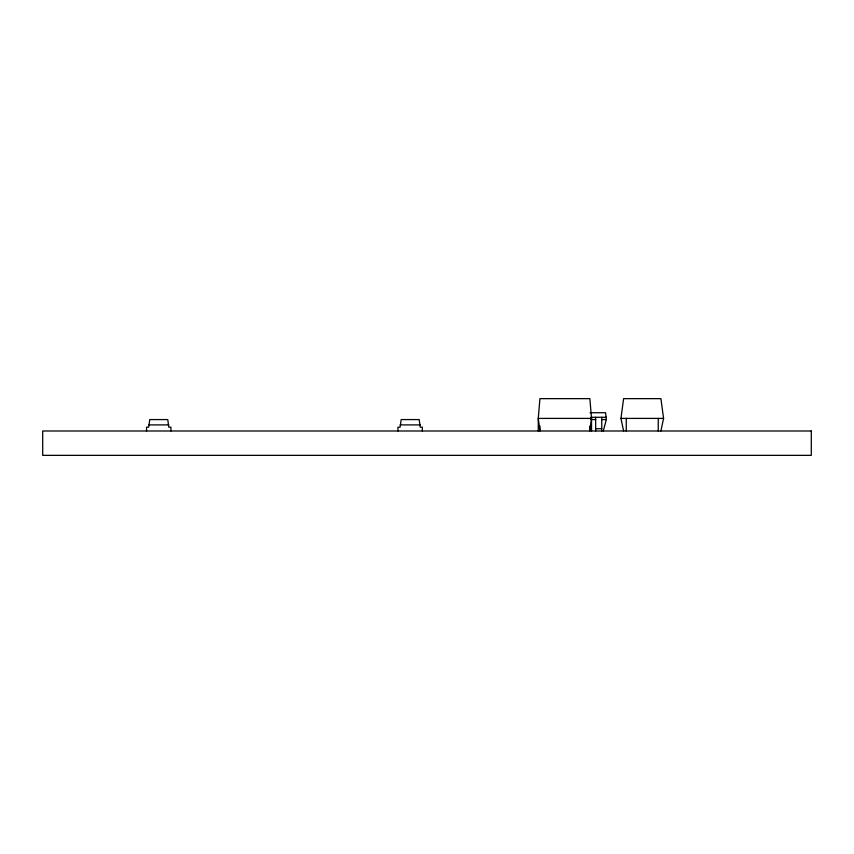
<?xml version="1.0" encoding="UTF-8"?>
<svg xmlns="http://www.w3.org/2000/svg" width="854" height="854" viewBox="0 0 854 854"><rect width="100%" height="100%" fill="white"/><g stroke="black" fill="none" stroke-linecap="round" stroke-linejoin="round"><path stroke-width="1.28" d="M623.612 430.992L620.943 418.407L623.612 398.647L660.911 398.647L663.579 418.407L660.911 430.992M146.557 430.992L146.557 427.181L148.681 427.181L149.738 419.57L167.758 419.57L168.804 427.181L170.928 427.181L170.928 430.992M397.985 430.992L397.985 427.181L400.11 427.181L401.166 419.57L419.186 419.57L420.232 427.181L422.356 427.181L422.356 430.992M603.276 430.992L606.319 419.57L605.593 412.717L590.061 412.717M590.872 417.286L606.319 417.286M620.943 418.407L663.579 418.407M590.872 419.57L595.654 419.57M601.75 419.57L606.319 419.57M148.681 424.897L168.804 424.897M400.11 424.897L420.232 424.897M595.654 428.708L601.75 428.708M658.253 418.407L658.253 430.992M626.27 418.407L626.27 430.992M601.75 417.286L601.75 430.992M595.654 417.286L595.654 430.992M591.534 430.992L591.534 418.407L589.858 398.647L539.931 398.647L538.266 418.407L538.266 430.992M589.858 425.954L589.858 430.992L591.534 418.407L538.266 418.407L539.931 430.992L539.931 425.954M811.3 430.992L42.7 430.992L42.7 455.353L811.3 455.353L811.3 430.992"/></g></svg>
